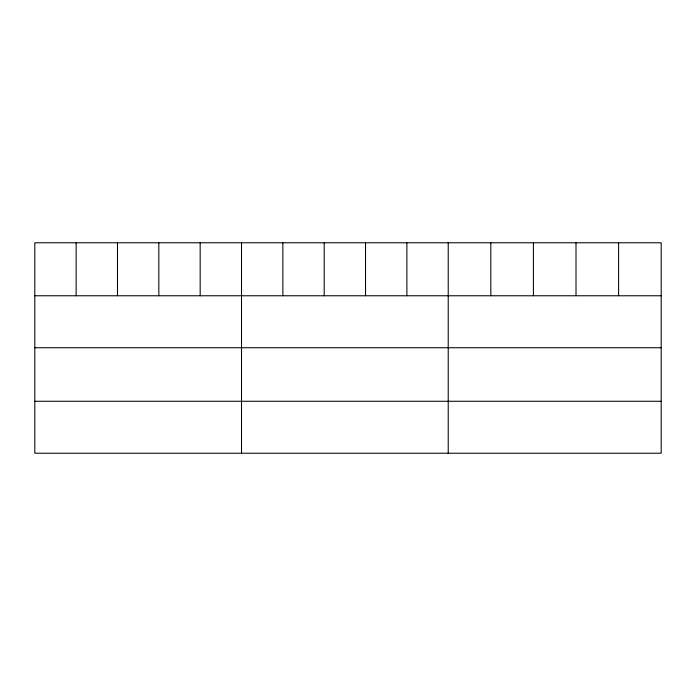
<?xml version="1.0" encoding="UTF-8"?>
<svg xmlns="http://www.w3.org/2000/svg" width="696" height="696" viewBox="0 0 696 696"><rect width="100%" height="100%" fill="white"/><g stroke="black" fill="none" stroke-linecap="round" stroke-linejoin="round"><path stroke-width="1.04" d="M661.2 295.765L661.2 453.235L34.8 453.235L34.8 242.765L661.2 242.765L661.2 295.765L34.8 295.765M34.8 347.73L661.2 347.73M34.8 401.27L661.2 401.27M618.605 242.765L618.605 295.765M576.01 242.765L576.01 295.765M533.414 242.765L533.414 295.765M490.819 242.765L490.819 295.765M448.224 242.765L448.224 453.235M406.882 242.765L406.882 295.765M365.539 242.765L365.539 295.765M324.197 242.765L324.197 295.765M282.854 242.765L282.854 295.765M241.512 242.765L241.512 453.235M200.17 242.765L200.17 295.765M158.827 242.765L158.827 295.765M117.485 242.765L117.485 295.765M76.142 242.765L76.142 295.765"/></g></svg>
